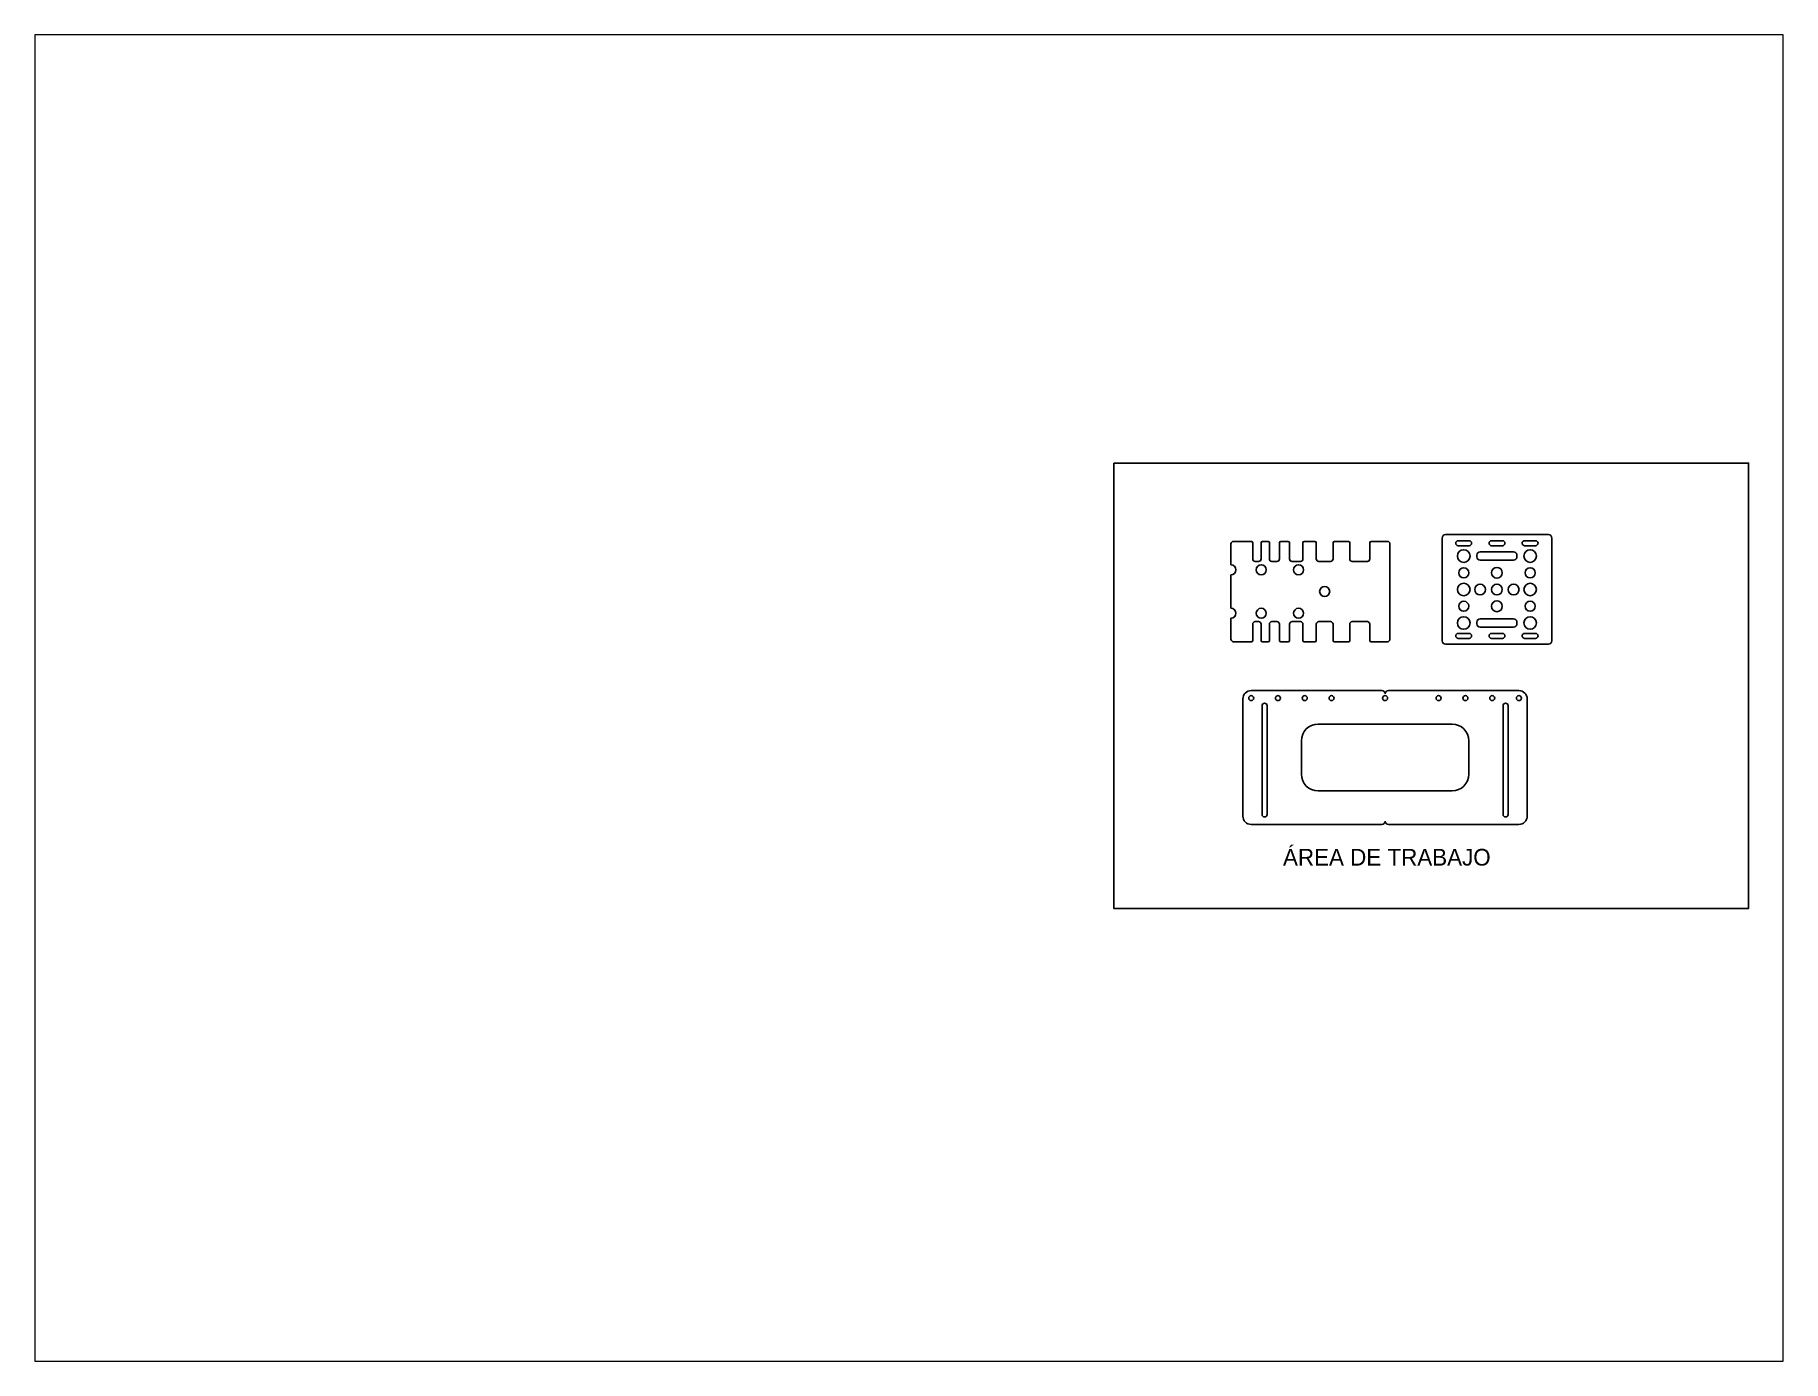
# Paper-space layout 'Layout1' of a CAD drawing. Header units: millimetres. Extents: x 26 to 231, y 20 to 176.
# The model-space entities are those that its viewports show. They can reach past a viewport. Long polylines and large blocks are cut down to what shows.
import ezdxf

# ---------------------------------------------------------------- set-up
doc = ezdxf.new("R2010")
doc.units = ezdxf.units.MM
doc.styles.get("Standard").update_dxf_attribs({"font": 'arial.ttf'})

msp = doc.modelspace()

# ---------------------------------------------------------------- linework, layer by layer
for p, q in [((2669.4, 1891.3), (2658.7, 1891.3)), ((2679.4, 1891.3), (2676, 1891.3)), ((2691.4, 1891.3), (2687, 1891.3)), ((2707.4, 1891.3), (2701, 1891.3)), ((2727.4, 1891.3), (2719, 1891.3)), ((2741, 1891.3), (2750.7, 1891.3)), ((2783.4, 1831.8), (2783.4, 1893.3)), ((2785.4, 1895.3), (2846.9, 1895.3)), ((2793, 1891.7), (2799.5, 1891.7)), ((2812.9, 1891.7), (2819.4, 1891.7)), ((2832.7, 1891.7), (2839.2, 1891.7)), ((2848.9, 1893.3), (2848.9, 1831.8)), ((2657.2, 1877.3), (2657.2, 1889.8)), ((2670.2, 1890.5), (2670.2, 1880.8)), ((2675.2, 1890.5), (2675.2, 1880.8)), ((2680.2, 1890.5), (2680.2, 1880.8)), ((2686.2, 1890.5), (2686.2, 1880.8)), ((2692.2, 1890.5), (2692.2, 1880.8)), ((2700.2, 1890.5), (2700.2, 1880.8)), ((2708.2, 1890.5), (2708.2, 1880.8)), ((2718.2, 1890.5), (2718.2, 1880.8)), ((2728.2, 1890.5), (2728.2, 1880.8)), ((2740.2, 1890.5), (2740.2, 1880.8)), ((2752.2, 1889.8), (2752.2, 1832.8)), ((2799.5, 1888.7), (2793, 1888.7)), ((2804.1, 1883), (2804.1, 1882)), ((2804.1, 1883), (2804.1, 1882)), ((2806.1, 1885), (2826.1, 1885)), ((2806.1, 1885), (2826.1, 1885)), ((2819.4, 1888.7), (2812.9, 1888.7)), ((2828.1, 1882), (2828.1, 1883)), ((2828.1, 1882), (2828.1, 1883)), ((2839.2, 1888.7), (2832.7, 1888.7)), ((2657.2, 1851.3), (2657.2, 1871.3)), ((2671.7, 1879.3), (2673.7, 1879.3)), ((2681.7, 1879.3), (2684.7, 1879.3)), ((2693.7, 1879.3), (2698.7, 1879.3)), ((2709.7, 1879.3), (2716.7, 1879.3)), ((2729.7, 1879.3), (2738.7, 1879.3)), ((2806.1, 1880), (2826.1, 1880)), ((2806.1, 1880), (2826.1, 1880)), ((2657.2, 1832.8), (2657.2, 1845.3)), ((2670.2, 1841.8), (2670.2, 1832.1)), ((2671.7, 1843.3), (2673.7, 1843.3)), ((2675.2, 1841.8), (2675.2, 1832.1)), ((2680.2, 1841.8), (2680.2, 1832.1)), ((2681.7, 1843.3), (2684.7, 1843.3)), ((2686.2, 1841.8), (2686.2, 1832.1)), ((2692.2, 1841.8), (2692.2, 1832.1)), ((2698.7, 1843.3), (2693.7, 1843.3)), ((2700.2, 1841.8), (2700.2, 1832.1)), ((2708.2, 1841.8), (2708.2, 1832.1)), ((2709.7, 1843.3), (2716.7, 1843.3)), ((2718.2, 1841.8), (2718.2, 1832.1)), ((2728.2, 1841.8), (2728.2, 1832.1)), ((2738.7, 1843.3), (2729.7, 1843.3)), ((2740.2, 1841.8), (2740.2, 1832.1)), ((2804.1, 1843), (2804.1, 1842)), ((2806.1, 1845), (2826.1, 1845)), ((2806.1, 1840), (2826.1, 1840)), ((2808.1, 1845), (2824.1, 1845)), ((2808.1, 1840), (2824.1, 1840)), ((2828.1, 1842), (2828.1, 1843)), ((2658.7, 1831.3), (2669.4, 1831.3)), ((2676, 1831.3), (2679.4, 1831.3)), ((2687, 1831.3), (2691.4, 1831.3)), ((2701, 1831.3), (2707.4, 1831.3)), ((2727.4, 1831.3), (2719, 1831.3)), ((2750.7, 1831.3), (2741, 1831.3)), ((2846.9, 1829.8), (2785.4, 1829.8)), ((2793, 1836.3), (2799.5, 1836.3)), ((2799.5, 1833.3), (2793, 1833.3)), ((2812.9, 1836.3), (2819.4, 1836.3)), ((2819.4, 1833.3), (2812.9, 1833.3)), ((2832.7, 1836.3), (2839.2, 1836.3)), ((2839.2, 1833.3), (2832.7, 1833.3)), ((2664.3, 1797.1), (2664.3, 1727.1)), ((2669.3, 1802.1), (2747.3, 1802.1)), ((2749.3, 1797.6), (2749.3, 1797.6)), ((2751.3, 1802.1), (2829.3, 1802.1)), ((2834.3, 1727.1), (2834.3, 1797.1)), ((2675.8, 1728.1), (2675.8, 1793.1)), ((2678.8, 1793.1), (2678.8, 1728.1)), ((2819.8, 1728.1), (2819.8, 1793.1)), ((2822.8, 1793.1), (2822.8, 1728.1)), ((2749.3, 1782.1), (2709.3, 1782.1)), ((2789.3, 1782.1), (2743.6, 1782.1)), ((2699.3, 1772.1), (2699.3, 1762.1)), ((2799.3, 1752.1), (2799.3, 1772.1)), ((2699.3, 1762.1), (2699.3, 1752.1)), ((2709.3, 1742.1), (2789.3, 1742.1)), ((2669.3, 1722.1), (2747.3, 1722.1)), ((2751.3, 1722.1), (2829.3, 1722.1))]:
    msp.add_line(p, q)
at = {"color": 32, "true_color": 0xcd6928}
msp.add_lwpolyline([(2587.2, 1938.1), (2966.5, 1938.1), (2966.5, 1671.9), (2587.2, 1671.9)], close=True, dxfattribs=at)
at = {"color": 0}
for centre in [(2796.3, 1882.5), (2836, 1882.5), (2796.3, 1862.5), (2836, 1862.5), (2796.3, 1842.5), (2836, 1842.5)]:
    msp.add_circle(centre, 3.75, dxfattribs=at)
for centre, radius in [((2675.3, 1874.3), 3), ((2697.6, 1874.3), 3), ((2796.3, 1872.5), 3), ((2816.1, 1872.5), 3.25), ((2836, 1872.5), 3), ((2713.2, 1861.3), 3), ((2806.1, 1862.5), 3.25), ((2816.1, 1862.5), 3.25), ((2826.1, 1862.5), 3.25), ((2675.3, 1848.3), 3), ((2697.6, 1848.3), 3), ((2796.3, 1852.5), 3), ((2816.1, 1852.5), 3.25), ((2836, 1852.5), 3), ((2669.3, 1797.6), 1.5), ((2685.3, 1797.6), 1.5), ((2701.3, 1797.6), 1.5), ((2717.3, 1797.6), 1.5), ((2749.3, 1797.6), 1.5), ((2781.3, 1797.6), 1.5), ((2797.3, 1797.6), 1.5), ((2813.3, 1797.6), 1.5), ((2829.3, 1797.6), 1.5)]:
    msp.add_circle(centre, radius)
for centre, radius, start, end in [((2658.7, 1889.8), 1.5, 90, 180), ((2669.4, 1890.5), 0.8, 0, 90), ((2676, 1890.5), 0.8, 90, 180), ((2679.4, 1890.5), 0.8, 0, 90), ((2687, 1890.5), 0.8, 90, 180), ((2691.4, 1890.5), 0.8, 0, 90), ((2701, 1890.5), 0.8, 90, 180), ((2707.4, 1890.5), 0.8, 0, 90), ((2719, 1890.5), 0.8, 90, 180), ((2727.4, 1890.5), 0.8, 0, 90), ((2741, 1890.5), 0.8, 90, 180), ((2750.7, 1889.8), 1.5, 0, 90), ((2785.4, 1893.3), 2, 90, 180), ((2793, 1890.2), 1.5, 90, 270), ((2799.5, 1890.2), 1.5, 270, 90), ((2812.9, 1890.2), 1.5, 90, 270), ((2819.4, 1890.2), 1.5, 270, 90), ((2832.7, 1890.2), 1.5, 90, 270), ((2839.2, 1890.2), 1.5, 270, 90), ((2846.9, 1893.3), 2, 0, 90), ((2671.7, 1880.8), 1.5, 180, 270), ((2673.7, 1880.8), 1.5, 270, 0), ((2681.7, 1880.8), 1.5, 180, 270), ((2684.7, 1880.8), 1.5, 270, 0), ((2693.7, 1880.8), 1.5, 180, 270), ((2698.7, 1880.8), 1.5, 270, 0), ((2709.7, 1880.8), 1.5, 180, 270), ((2716.7, 1880.8), 1.5, 270, 0), ((2729.7, 1880.8), 1.5, 180, 270), ((2738.7, 1880.8), 1.5, 270, 0), ((2806.1, 1883), 2, 90, 180), ((2806.1, 1883), 2, 90, 180), ((2806.1, 1882), 2, 180, 270), ((2806.1, 1882), 2, 180, 270), ((2826.1, 1883), 2, 360, 90), ((2826.1, 1883), 2, 360, 90), ((2826.1, 1882), 2, 270, 360), ((2826.1, 1882), 2, 270, 360), ((2657.2, 1874.3), 3, 270, 90), ((2657.2, 1848.3), 3, 270, 90), ((2671.7, 1841.8), 1.5, 90, 180), ((2673.7, 1841.8), 1.5, 0, 90), ((2681.7, 1841.8), 1.5, 90, 180), ((2684.7, 1841.8), 1.5, 0, 90), ((2693.7, 1841.8), 1.5, 90, 180), ((2698.7, 1841.8), 1.5, 0, 90), ((2709.7, 1841.8), 1.5, 90, 180), ((2716.7, 1841.8), 1.5, 0, 90), ((2729.7, 1841.8), 1.5, 90, 180), ((2738.7, 1841.8), 1.5, 0, 90), ((2806.1, 1843), 2, 90, 180), ((2806.1, 1842), 2, 180, 270), ((2826.1, 1843), 2, 360, 90), ((2826.1, 1842), 2, 270, 360), ((2658.7, 1832.8), 1.5, 180, 270), ((2669.4, 1832.1), 0.8, 270, 0), ((2676, 1832.1), 0.8, 180, 270), ((2679.4, 1832.1), 0.8, 270, 0), ((2687, 1832.1), 0.8, 180, 270), ((2691.4, 1832.1), 0.8, 270, 0), ((2701, 1832.1), 0.8, 180, 270), ((2707.4, 1832.1), 0.8, 270, 0), ((2719, 1832.1), 0.8, 180, 270), ((2727.4, 1832.1), 0.8, 270, 0), ((2741, 1832.1), 0.8, 180, 270), ((2750.7, 1832.8), 1.5, 270, 0), ((2785.4, 1831.8), 2, 180, 270), ((2793, 1834.8), 1.5, 90, 270), ((2799.5, 1834.8), 1.5, 270, 90), ((2812.9, 1834.8), 1.5, 90, 270), ((2819.4, 1834.8), 1.5, 270, 90), ((2832.7, 1834.8), 1.5, 90, 270), ((2839.2, 1834.8), 1.5, 270, 90), ((2846.9, 1831.8), 2, 270, 0), ((2669.3, 1797.1), 5, 90, 180), ((2747.3, 1800.1), 2, 0, 90), ((2751.3, 1800.1), 2, 90, 180), ((2829.3, 1797.1), 5, 0, 90), ((2677.3, 1793.1), 1.5, 0, 180), ((2821.3, 1793.1), 1.5, 0, 180), ((2709.3, 1772.1), 10, 90, 180), ((2789.3, 1772.1), 10, 0, 90), ((2709.3, 1752.1), 10, 180, 270), ((2789.3, 1752.1), 10, 270, 0), ((2669.3, 1727.1), 5, 180, 270), ((2677.3, 1728.1), 1.5, 180, 0), ((2747.3, 1724.1), 2, 270, 0), ((2751.3, 1724.1), 2, 180, 270), ((2821.3, 1728.1), 1.5, 180, 0), ((2829.3, 1727.1), 5, 270, 0)]:
    msp.add_arc(centre, radius, start, end)

# ---------------------------------------------------------------- texts
at = {"ltscale": 6, "insert": (2688.3, 1707.5), "char_height": 10, "attachment_point": 1}
msp.add_mtext_dynamic_manual_height_columns('{\\fBerlin Sans FB Demi|b0|i0|c0|p34;ÁREA DE TRABAJO}', width=166.985, gutter_width=12.5, heights=[20.9], dxfattribs=at)

psp = doc.layouts.get("Layout1")

# ---------------------------------------------------------------- viewports
at = {"layer": '0'}
psp.add_viewport(center=(128.5, 97.5), size=(205.6, 156), view_center_point=(2464.81, 1797.67), view_height=792.5918, dxfattribs=at)

doc.saveas('drawing.dxf')
